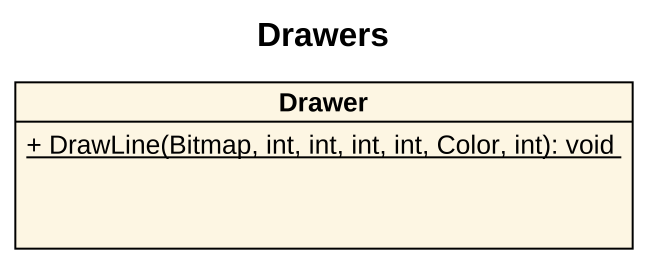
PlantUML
@startuml
title Drawers
hide circle
hide empty members
skinparam classAttributeIconSize 0
class Drawer {
  {static} + DrawLine(Bitmap, int, int, int, int, Color, int): void
}
@enduml
